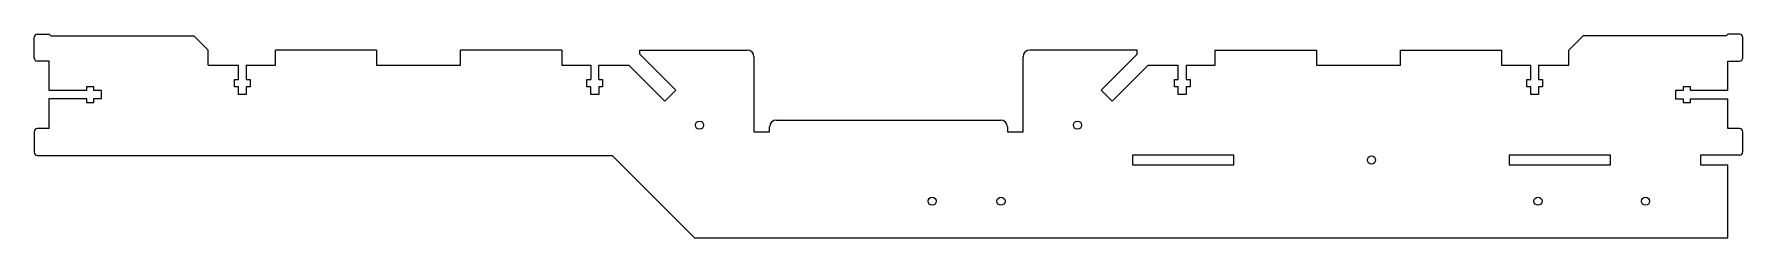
# Model space of a CAD drawing. Extents: x 0 to 1018, y 0 to 121.
import ezdxf

# ---------------------------------------------------------------- set-up
doc = ezdxf.new("R2010")
doc.units = 0
doc.layers.add('Shape2DView', color=7, linetype='CONTINUOUS')

msp = doc.modelspace()

# ---------------------------------------------------------------- linework, layer by layer
at = {"layer": 'Shape2DView'}
for p, q in [((0, 107.3), (0, 119.3)), ((2, 121.3), (9, 121.3)), ((9, 121.3), (10, 120.3)), ((10, 120.3), (95.2, 120.3)), ((103.7, 111.8), (95.2, 120.3)), ((914.3, 111.8), (922.8, 120.3)), ((1008, 120.3), (922.8, 120.3)), ((1009, 121.3), (1008, 120.3)), ((1016, 121.3), (1009, 121.3)), ((1018, 107.3), (1018, 119.3)), ((9, 105.3), (2, 105.3)), ((9, 87.7031), (9, 105.3)), ((103.7, 102.8), (103.7, 111.8)), ((103.7, 102.8), (121.65, 102.8)), ((121.65, 94.4), (121.65, 102.8)), ((126.35, 102.8), (126.35, 94.4)), ((126.35, 102.8), (143.7, 102.8)), ((143.7, 102.8), (143.7, 111.8)), ((204, 111.8), (143.7, 111.8)), ((204, 111.8), (204, 102.8)), ((204, 102.8), (254, 102.8)), ((254, 102.8), (254, 111.8)), ((314.3, 111.8), (254, 111.8)), ((314.3, 111.8), (314.3, 102.8)), ((314.3, 102.8), (331.65, 102.8)), ((331.65, 102.8), (331.65, 94.4)), ((336.35, 94.4), (336.35, 102.8)), ((336.35, 102.8), (354.3, 102.8)), ((354.3, 102.8), (375.725, 81.3747)), ((360.805, 109.305), (360.805, 111.8)), ((360.805, 111.8), (424.85, 111.8)), ((382.231, 87.88), (360.805, 109.305)), ((428.85, 107.8), (428.85, 63.1)), ((589.15, 63.1), (589.15, 107.8)), ((657.195, 111.8), (593.15, 111.8)), ((635.769, 87.88), (657.195, 109.305)), ((663.7, 102.8), (642.275, 81.3747)), ((657.195, 109.305), (657.195, 111.8)), ((663.7, 102.8), (681.65, 102.8)), ((681.65, 94.4), (681.65, 102.8)), ((686.35, 102.8), (686.35, 94.4)), ((686.35, 102.8), (703.7, 102.8)), ((703.7, 102.8), (703.7, 111.8)), ((703.7, 111.8), (764, 111.8)), ((764, 111.8), (764, 102.8)), ((764, 102.8), (814, 102.8)), ((814, 102.8), (814, 111.8)), ((814, 111.8), (874.3, 111.8)), ((874.3, 111.8), (874.3, 102.8)), ((874.3, 102.8), (891.65, 102.8)), ((891.65, 94.4), (891.65, 102.8)), ((896.35, 102.8), (896.35, 94.4)), ((896.35, 102.8), (914.3, 102.8)), ((914.3, 102.8), (914.3, 111.8)), ((1009, 105.3), (1016, 105.3)), ((1009, 87.7312), (1009, 105.3)), ((119.35, 94.4), (121.65, 94.4)), ((119.35, 89.9), (119.35, 94.4)), ((126.35, 94.4), (128.65, 94.4)), ((128.65, 94.4), (128.65, 89.9)), ((329.35, 94.4), (331.65, 94.4)), ((329.35, 89.9), (329.35, 94.4)), ((336.35, 94.4), (338.65, 94.4)), ((338.65, 94.4), (338.65, 89.9)), ((679.35, 94.4), (681.65, 94.4)), ((679.35, 89.9), (679.35, 94.4)), ((686.35, 94.4), (688.65, 94.4)), ((688.65, 94.4), (688.65, 89.9)), ((889.35, 94.4), (891.65, 94.4)), ((889.35, 89.9), (889.35, 94.4)), ((896.35, 94.4), (898.65, 94.4)), ((898.65, 94.4), (898.65, 89.9)), ((31.1, 87.7031), (9, 87.7031)), ((9, 65.1), (9, 82.8969)), ((9, 82.8969), (31.1, 82.8969)), ((35.6, 89.95), (31.1, 89.95)), ((31.1, 89.95), (31.1, 87.7031)), ((31.1, 82.8969), (31.1, 80.65)), ((35.6, 87.7031), (35.6, 89.95)), ((40.1, 87.7031), (35.6, 87.7031)), ((35.6, 80.65), (35.6, 82.8969)), ((35.6, 82.8969), (40.1, 82.8969)), ((40.1, 82.8969), (40.1, 87.7031)), ((121.65, 89.9), (119.35, 89.9)), ((121.65, 85.4), (121.65, 89.9)), ((126.35, 85.4), (121.65, 85.4)), ((126.35, 89.9), (126.35, 85.4)), ((128.65, 89.9), (126.35, 89.9)), ((331.65, 89.9), (329.35, 89.9)), ((331.65, 85.4), (331.65, 89.9)), ((336.35, 85.4), (331.65, 85.4)), ((336.35, 89.9), (336.35, 85.4)), ((338.65, 89.9), (336.35, 89.9)), ((375.725, 81.3747), (382.231, 87.88)), ((642.275, 81.3747), (635.769, 87.88)), ((681.65, 89.9), (679.35, 89.9)), ((681.65, 85.4), (681.65, 89.9)), ((686.35, 85.4), (681.65, 85.4)), ((686.35, 89.9), (686.35, 85.4)), ((688.65, 89.9), (686.35, 89.9)), ((891.65, 89.9), (889.35, 89.9)), ((891.65, 85.4), (891.65, 89.9)), ((896.35, 85.4), (891.65, 85.4)), ((896.35, 89.9), (896.35, 85.4)), ((898.65, 89.9), (896.35, 89.9)), ((982.4, 87.7312), (977.9, 87.7312)), ((977.9, 87.7312), (977.9, 82.8687)), ((977.9, 82.8687), (982.4, 82.8688)), ((986.9, 89.95), (982.4, 89.95)), ((982.4, 89.95), (982.4, 87.7312)), ((982.4, 82.8688), (982.4, 80.65)), ((986.9, 87.7312), (986.9, 89.95)), ((1009, 87.7312), (986.9, 87.7312)), ((986.9, 80.65), (986.9, 82.8688)), ((986.9, 82.8688), (1009, 82.8688)), ((1009, 65.1), (1009, 82.8688)), ((31.1, 80.65), (35.6, 80.65)), ((982.4, 80.65), (986.9, 80.65)), ((0, 63.1), (0, 51.1)), ((9, 65.1), (2, 65.1)), ((428.85, 63.1), (438.15, 63.1)), ((438.15, 63.1), (438.15, 66.1)), ((442.15, 70.1), (575.85, 70.1)), ((579.85, 66.1), (579.85, 63.1)), ((579.85, 63.1), (589.15, 63.1)), ((1016, 65.1), (1009, 65.1)), ((1018, 51.2), (1018, 63.1)), ((2, 49.1), (344.4, 49.1)), ((344.4, 49.1), (393.5, 0)), ((654.3, 49.2), (654.3, 43.5)), ((714.7, 49.2), (654.3, 49.2)), ((654.3, 43.5), (714.7, 43.5)), ((714.7, 43.5), (714.7, 49.2)), ((878.8, 49.2), (878.8, 43.5)), ((939.2, 49.2), (878.8, 49.2)), ((878.8, 43.5), (939.2, 43.5)), ((939.2, 43.5), (939.2, 49.2)), ((1016, 49.2), (992.8, 49.2)), ((992.8, 49.2), (992.8, 43.5)), ((992.8, 43.5), (1009, 43.5)), ((1009, 0), (1009, 43.5)), ((393.5, 0), (1009, 0))]:
    msp.add_line(p, q, dxfattribs=at)
for centre in [(396.373, 67.0911), (621.627, 67.0911), (796.75, 46.35), (535, 21.8), (576, 21.8), (896, 21.8), (960, 21.8)]:
    msp.add_circle(centre, 2.4312, dxfattribs=at)
for centre, radius, start, end in [((2, 119.3), 2, 90, 180), ((1016, 119.3), 2, 0, 90), ((2, 107.3), 2, 180, -90), ((424.85, 107.8), 4, 0, 90), ((593.15, 107.8), 4, 90, 180), ((1016, 107.3), 2, -90, 0), ((2, 63.1), 2, 90, -180), ((442.15, 66.1), 4, 90, 180), ((575.85, 66.1), 4, 0, 90), ((1016, 63.1), 2, 0, 90), ((2, 51.1), 2, -180, -90), ((1016, 51.2), 2, -90, 0)]:
    msp.add_arc(centre, radius, start, end, dxfattribs=at)

doc.saveas('drawing.dxf')
